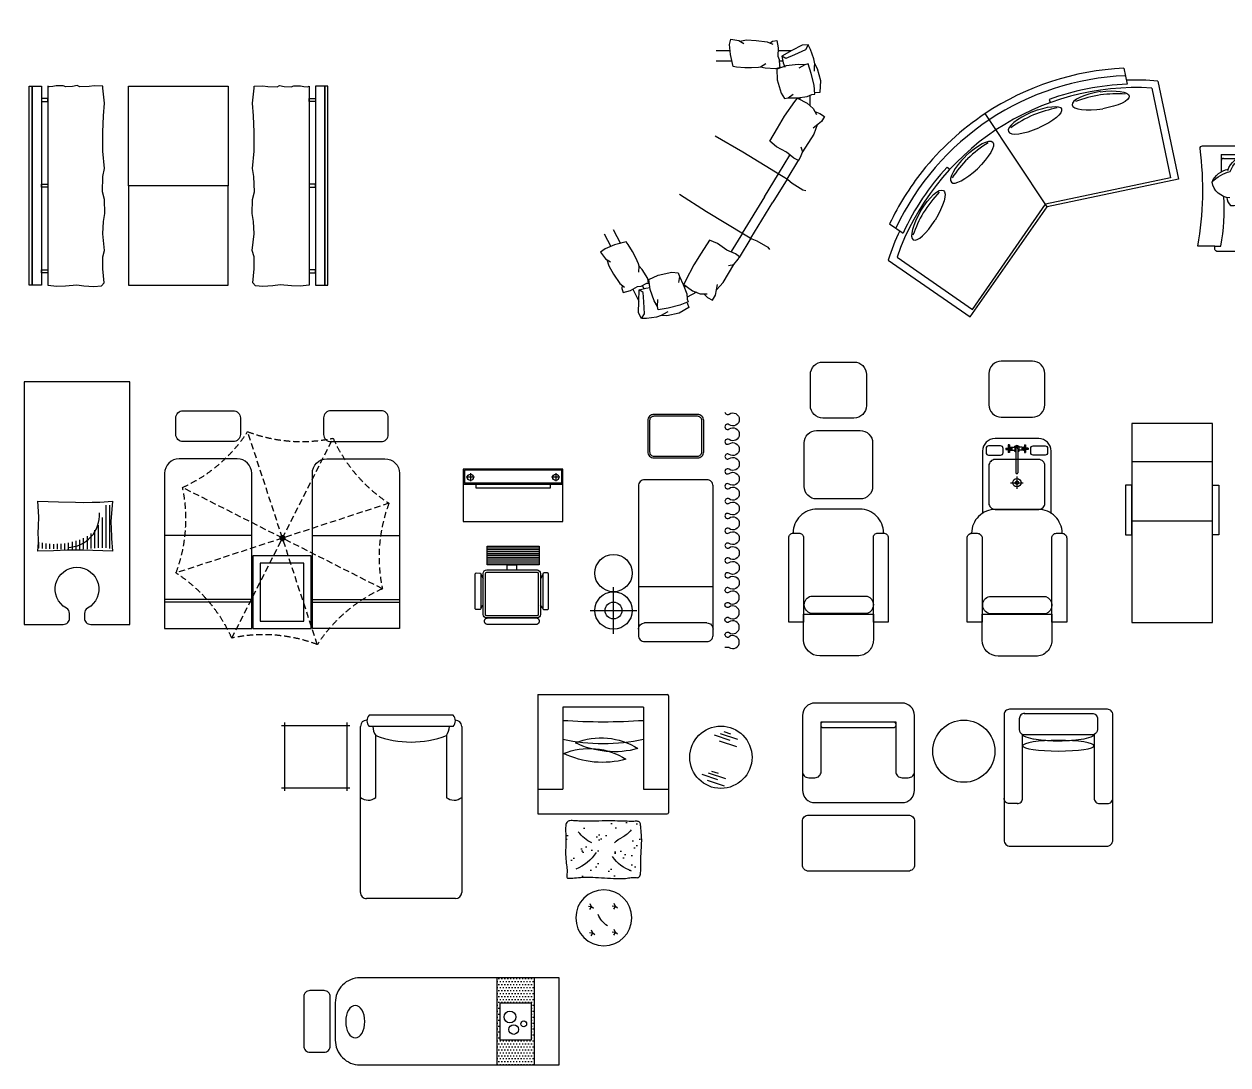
# Model space of a CAD drawing. Header units: millimetres. Extents: x 14385 to 129787, y 107826 to 186798.
# Drawn here: x 33501 to 43170, y 142823 to 151184 of the extents above; entities that cross this region are included whole.
import ezdxf

# ---------------------------------------------------------------- set-up
doc = ezdxf.new("R2010")
doc.units = ezdxf.units.MM
doc.header["$LTSCALE"] = 1000
doc.set_wipeout_variables(frame=1)
doc.linetypes.add('DASHED', pattern=[0.75, 0.5, -0.25])
doc.linetypes.add('PHANTOM', pattern=[2.5, 1.25, -0.25, 0.25, -0.25, 0.25, -0.25])
doc.layers.add('DS-HIGH-CABINET', color=40, linetype='Continuous')
doc.layers.add('FF-FURN', color=51, linetype='Continuous')

# ---------------------------------------------------------------- blocks, each defined once
blk = doc.blocks.new('45ui')
at = {"color": 50, "linetype": 'Continuous'}
blk.add_line((1890.9, 32.9), (1890.9, -2.3), dxfattribs=at)
for points in [[(0, 0, 0.608397), (17.1, 33, -0.608416), (59.6, 115.2, -0.608416), (102.2, 33, 1.932003), (136.3, 33, -0.608416), (178.9, 115.2, -0.608416), (221.4, 33, 1.932003), (255.6, 33, -0.608416), (298.1, 115.2, -0.608416), (340.7, 33, 0.608416), (357.7, 0, -0.608416)], [(357.7, 0, 0.608397), (374.8, 33, -0.608416), (417.4, 115.2, -0.608416), (459.9, 33, 1.932003), (494.1, 32.9, -0.608416), (536.6, 115.2, -0.608416), (579.2, 32.9, 1.932003), (613.3, 32.9, -0.608416), (655.9, 115.2, -0.608416), (698.4, 32.9, 0.608416), (715.5, 0, -0.608416)], [(715.5, 0, 0.608397), (732.6, 32.9, -0.608416), (775.1, 115.2, -0.608416), (817.7, 32.9, 1.932003), (851.8, 32.9, -0.608416), (894.4, 115.1, -0.608416), (936.9, 32.9, 1.932003), (971.1, 32.9, -0.608416), (1013.6, 115.1, -0.608416), (1056.2, 32.9, 0.608416), (1073.2, -0.1, -0.608416)], [(1073.2, -0.1, 0.608397), (1090.3, 32.9, -0.608416), (1132.9, 115.1, -0.608416), (1175.4, 32.9, 1.932003), (1209.6, 32.9, -0.608416), (1252.1, 115.1, -0.608416), (1294.7, 32.9, 1.932003), (1328.8, 32.9, -0.608416), (1371.4, 115.1, -0.608416), (1413.9, 32.9, 0.608416), (1431, -0.1, -0.608416)], [(1788.8, 0, -0.608397), (1771.7, 32.9, 0.608416), (1729.1, 115.2, 0.608416), (1686.6, 32.9, -1.932003), (1652.4, 32.9, 0.608416), (1609.9, 115.1, 0.608416), (1567.3, 32.9, -1.932003), (1533.2, 32.9, 0.608416), (1490.6, 115.1, 0.608416), (1448.1, 32.9, -0.608416), (1431, -0.1, 0.608416)]]:
    blk.add_lwpolyline(points, format="xyb", dxfattribs=at)
for centre, radius, start, end in [((1848.4, 63), 52.1, 90.00326, 215.27131), ((1848.4, 63), 52.1, 324.73521, 90.00326), ((1788.7, 20.9), 20.9, 270.00326, 35.27131)]:
    blk.add_arc(centre, radius, start, end, dxfattribs=at)
blk = doc.blocks.new('A$C6E6743C9')
at = {"color": 0, "linetype": 'Continuous'}
for p, q in [((-100.2, 524.8), (-524.8, 100.2)), ((-283, -70.9), (70.9, 283))]:
    blk.add_line(p, q, dxfattribs=at)
for points in [[(-919.2, 1237.4, -0.414214), (-919.2, 1166.7), (-1166.7, 919.2, -0.414214), (-1237.4, 919.2), (-1414.2, 1096, -0.414214), (-1414.2, 1166.7), (-1166.7, 1414.2, -0.414214), (-1096, 1414.2)], [(176.9, 176.9), (-176.9, -176.9, -0.414214), (-247.7, -176.9), (-524.8, 100.2), (-1096.1, 671.6, -0.414214), (-1096.1, 742.3), (-742.3, 1096.1, -0.414214), (-671.6, 1096.1), (-100.2, 524.8), (176.9, 247.7, -0.414214)]]:
    blk.add_lwpolyline(points, format="xyb", close=True, dxfattribs=at)
at = {"color": 8}
blk.add_lwpolyline([(-929.8, 1226.8, -0.414214), (-929.8, 1177.3), (-1177.3, 929.8, -0.414214), (-1226.8, 929.8), (-1403.6, 1106.6, -0.414214), (-1403.6, 1156.1), (-1156.1, 1403.6, -0.414214), (-1106.6, 1403.6)], format="xyb", close=True, dxfattribs=at)
at = {"color": 0, "linetype": 'Continuous'}
for centre, start, end in [((106.2, 247.7), 45, 135), ((-247.7, -106.2), 135, 225)]:
    blk.add_arc(centre, 50, start, end, dxfattribs=at)
blk = doc.blocks.new('TBL_LAMP@400')
at = {"color": 8, "linetype": 'PHANTOM', "ltscale": 0.5}
for p, q in [((0, -250), (0, 250)), ((-250, 0), (250, 0))]:
    blk.add_line(p, q, dxfattribs=at)
at = {"color": 50}
blk.add_circle((0, 0), 200, dxfattribs=at)
at = {"color": 8}
blk.add_circle((0, 0), 90, dxfattribs=at)
blk = doc.blocks.new('做成ACAD TuKuai0031')
at = {"color": 35, "linetype": 'DASHED', "ltscale": 0.1}
for p, q in [((0, -900), (0, 900)), ((636.4, -636.4), (-636.4, 636.4)), ((-636.4, -636.4), (636.4, 636.4)), ((-900, 0), (900, 0))]:
    blk.add_line(p, q, dxfattribs=at)
at = {"color": 30, "linetype": 'DASHED', "ltscale": 0.1}
blk.add_lwpolyline([(636.4, -636.4, 0.14438), (0, -900, 0.14438), (-636.4, -636.4, 0.14438), (-900, 0, 0.14438), (-636.4, 636.4, 0.14438), (0, 900, 0.14438), (636.4, 636.4, 0.14438), (900, 0, 0.14438)], format="xyb", close=True, dxfattribs=at)
at = {"layer": 'FF-FURN', "color": 35, "linetype": 'DASHED', "ltscale": 0.1, "const_width": 25}
blk.add_lwpolyline([(-12.5, 0, 1), (12.5, 0, 1)], format="xyb", close=True, dxfattribs=at)
blk = doc.blocks.new('做成ACAD TuKuai0635')
at = {"layer": 'FF-FURN', "color": 9, "linetype": 'Continuous'}
for p, q in [((350, 747.8), (-350, 747.8)), ((350, 234.5), (-350, 234.5)), ((350, 212.3), (-350, 212.3))]:
    blk.add_line(p, q, dxfattribs=at)
at = {"layer": 'FF-FURN', "color": 51, "linetype": 'Continuous'}
for points in [[(200.9, 1750, -0.414214), (259.2, 1691.7), (259.2, 1559.8, -0.414214), (200.9, 1501.5), (-201.6, 1501.5, -0.414214), (-260, 1559.8), (-260, 1691.7, -0.414214), (-201.6, 1750)], [(-350, 1247.2), (-350, 0), (350, 0), (350, 1247.2, 0.414214), (233.3, 1363.8), (-233.3, 1363.8, 0.414214)]]:
    blk.add_lwpolyline(points, format="xyb", close=True, dxfattribs=at)
blk = doc.blocks.new('做成ACAD TuKuai0367')
at = {"layer": 'FF-FURN', "color": 51, "linetype": 'Continuous'}
blk.add_lwpolyline([(-569.8, 422), (-222.6, 890.8), (-597.6, 1168.5), (-944.8, 699.8)], close=True, dxfattribs=at)
at = {"layer": 'FF-FURN', "color": 9, "linetype": 'Continuous'}
blk.add_lwpolyline([(-582, 503.6), (-304.2, 878.6), (-585.5, 1086.9), (-863.2, 711.9)], close=True, dxfattribs=at)
at = {"layer": 'FF-FURN', "color": 51, "linetype": 'Continuous', "rotation": 323.4749509600061}
blk.add_blockref('做成ACAD TuKuai0635', (-1234.1, 914), dxfattribs=at)
at = {"layer": 'FF-FURN', "color": 8, "linetype": 'Continuous', "rotation": 26.59018855843927}
blk.add_blockref('做成ACAD TuKuai0031', (-322.1, 1142.6), dxfattribs=at)
at = {"layer": 'FF-FURN', "color": 51, "linetype": 'Continuous', "xscale": -1, "rotation": 323.4749509600061}
blk.add_blockref('做成ACAD TuKuai0635', (-280.5, 207.7), dxfattribs=at)
blk = doc.blocks.new('做成ACAD TuKuai0361')
at = {"linetype": 'Continuous'}
for points in [[(537.9, 1525.1), (537.9, 725.1, -0.414214), (487.9, 675.1), (137.9, 675.1, -0.414214), (87.9, 725.1), (87.9, 1525.1, -0.414214), (137.9, 1575.1), (487.9, 1575.1, -0.414214)], [(1337.9, 675.1, 0.414214), (1437.9, 775.1), (1437.9, 1475.1, 0.414214), (1337.9, 1575.1), (737.9, 1575.1, 0.414214), (637.9, 1475.1), (637.9, 775.1, 0.414214), (737.9, 675.1)]]:
    blk.add_lwpolyline(points, format="xyb", close=True, dxfattribs=at)
blk.add_lwpolyline([(1287.9, 1425.1), (1287.9, 825.1), (887.9, 825.1, 0.414214), (837.9, 775.1), (837.9, 725.1, 0.414214), (887.9, 675.1), (1337.9, 675.1, 0.414214), (1437.9, 775.1), (1437.9, 1475.1, 0.414214), (1337.9, 1575.1), (887.9, 1575.1, 0.414214), (837.9, 1525.1), (837.9, 1475.1, 0.414214), (887.9, 1425.1), (965.4, 1425.1), (1287.9, 1425.1)], format="xyb", dxfattribs=at)
at = {"color": 57, "linetype": 'Continuous'}
for points in [[(1237.9, 1386.9), (1237.9, 1405.1, -0.414214), (1257.9, 1425.1), (1267.9, 1425.1, -0.414214), (1287.9, 1405.1)], [(1287.9, 1236.7), (1287.9, 845.1, -0.414214), (1267.9, 825.1), (1257.9, 825.1, -0.414214), (1237.9, 845.1), (1237.9, 1386.9, -0.414214)], [(1287.9, 1405.1), (1287.9, 1319.9, -0.414214)]]:
    blk.add_lwpolyline(points, format="xyb", dxfattribs=at)
at = {"linetype": 'Continuous'}
blk.add_circle((1051.4, 278.9), 250, dxfattribs=at)
blk = doc.blocks.new('做成ACAD TuKuai0610')
at = {"layer": 'FF-FURN', "color": 57, "linetype": 'Continuous'}
for points in [[(224.5, 198.4, 0.306663), (75.3, 317.6, 0.30633), (-22.1, 208.8, -0.872847)], [(232.3, -17.3, -0.165541), (201.4, -83.4, -0.425989), (-79.4, 203, -0.121523), (-12.7, 242.5, 7.115464)], [(207.1, -20.4, 0.356772), (350.4, 105.6, 0.249542), (220.6, 209.5, -9.61688)]]:
    blk.add_lwpolyline(points, format="xyb", dxfattribs=at)
at = {"layer": 'FF-FURN', "color": 58, "linetype": 'Continuous'}
blk.add_lwpolyline([(350.4, 105.6, 0.14773), (204.3, 191.6, 0.213343), (75.3, 317.6, 0.178662)], format="xyb", dxfattribs=at)
blk = doc.blocks.new('做成ACAD TuKuai0276')
at = {"linetype": 'Continuous'}
for p, q in [((-848.8, 696.8), (-848.9, 558.7)), ((-848.8, 696.8), (859.8, 695.5)), ((859.8, 695.5), (859.7, 551.8)), ((1046.7, -39.6, 0), (908.8, -39.5, 0))]:
    blk.add_line(p, q, dxfattribs=at)
at = {"color": 57, "linetype": 'Continuous'}
for p, q in [((-830.8, 665.5), (-719.1, 665.4)), ((-600.2, 665.3), (-288.3, 665.1)), ((-270.8, -28.3, 0), (-270.3, 647.1)), ((-252.3, 665), (251.7, 664.6)), ((269.4, -28.8, 0), (269.7, 646.6)), ((598.9, 664.4), (287.7, 664.6)), ((841.8, 664.2), (721, 664.3))]:
    blk.add_line(p, q, dxfattribs=at)
at = {"linetype": 'Continuous'}
blk.add_lwpolyline([(-898.8, -38.1), (-1036.7, -38, 0.075446), (-1017.4, 744.4, -0.456042), (-997.6, 767.2), (1008.9, 767.2, -0.456759), (1028.7, 744.4, 0.075633), (1046.7, -39.6), (908.8, -39.5), (908.8, -66.5, -0.289888), (898.4, -82.7), (313.4, -82.7, -0.317136), (269.4, -28.8, -0.305018), (226.8, -82.7), (-226.8, -82.7, -0.311638), (-270.8, -28.3, -0.311638), (-314.8, -82.7), (-877.3, -82.7, -0.350553), (-898.9, -65.1), (-898.8, -38.1)], format="xyb", dxfattribs=at)
at = {"linetype": 'Continuous', "elevation": 0}
for points in [[(-898.8, -38.1), (-850.6, -38.1)], [(908.8, -39.5), (860.5, -39.4)]]:
    blk.add_lwpolyline(points, dxfattribs=at)
at = {"color": 57, "linetype": 'Continuous'}
for centre, radius, start, end in [((-830.8, 647.5), 18, 89.95355, 179.95355), ((-288.3, 647.1), 18, 359.95355, 89.95355), ((-252.3, 647), 18, 89.95355, 179.95355), ((251.7, 646.6), 18, 359.95355, 89.95419), ((287.7, 646.6), 18, 89.95355, 179.95355), ((841.8, 646.2), 18, 359.95355, 89.95355), ((-560.9, -1056.2), 1588.5, 80.12404, 87.59943), ((-288.4, 526.8), 18, 269.95355, 359.95355), ((-252.4, 526.8), 18, 179.95355, 269.95355), ((2.3, -883), 1414.9, 79.66672, 100.37299), ((251.6, 526.4), 18, 284.64543, 359.95355), ((287.6, 526.4), 18, 179.95355, 269.95355), ((563.4, -1125), 1656.5, 92.38489, 99.58486)]:
    blk.add_arc(centre, radius, start, end, dxfattribs=at)
at = {"linetype": 'Continuous'}
for centre, radius, start, end in [((-2583.5, 266.5, 0), 1759.4, 350.03008, 3.02551), ((2580.7, 261.8, 0), 1746.3, 176.64514, 189.93159)]:
    blk.add_arc(centre, radius, start, end, dxfattribs=at)
at = {"linetype": 'Continuous', "xscale": -1}
blk.add_blockref('做成ACAD TuKuai0610', (-571.8, 370.2), dxfattribs=at)
at = {"linetype": 'Continuous'}
blk.add_blockref('做成ACAD TuKuai0610', (571.8, 370.2), dxfattribs=at)
blk = doc.blocks.new('FDSGFD')
at = {"layer": 'FF-FURN', "color": 51, "linetype": 'Continuous'}
for points in [[(-757.9, -330.7), (-757.9, -342.6), (-757.9, -393, 0.414214), (-714.3, -436.7), (-43.8, -436.9, 0.414214), (-0.1, -393.3), (0.1, 393.3, 0.414214), (-43.5, 437), (-714, 437.2), (-1049.9, 437.2, 0.414214), (-1099.9, 387.2), (-1099.9, -386.7, 0.414214), (-1049.9, -436.7), (-714.3, -436.7)], [(-757.6, 329.2), (-757.6, 393.6, -0.414214), (-714, 437.2)], [(-757.7, 331.3, 0.414214), (-714, 287.6), (-202.2, 287.4)], [(-33, 271.1, 0.414214), (-76.1, 314.2), (-162.2, 314.3, 0.311698), (-202.5, 286.5), (-202.3, -286.7, -0.293551), (-216.5, -277.5, -0.059506), (-239.7, -203.1, -0.026703), (-250.8, -118.9, -0.019184), (-255.3, -1, -0.019184), (-250.9, 117, -0.026703), (-239.9, 201.1, -0.00172), (-239.5, 203.3, -0.062886), (-216.5, 277.8, -0.293551), (-202.3, 287)], [(-33, 275.1), (-33, -270.8, -0.414214), (-76.1, -313.9), (-162.2, -313.9, -0.307682), (-202.3, -286.7)], [(-202.1, -287.2), (-714.2, -287, 0.414214), (-757.9, -330.7)]]:
    blk.add_lwpolyline(points, format="xyb", dxfattribs=at)
at = {"layer": 'FF-FURN', "color": 8, "linetype": 'Continuous', "extrusion": (0, 0, -1)}
blk.add_ellipse((-292.8, 0.1), major_axis=(0, 287.3), ratio=0.149001, dxfattribs=at)
blk = doc.blocks.new('A$C795E7F85')
at = {"layer": 'FF-FURN', "color": 51, "linetype": 'Continuous'}
for points in [[(9.3, 2400), (1609.3, 2400), (1609.3, 2375), (9.3, 2375)], [(9.3, 2375), (1609.3, 2375), (1609.3, 2300), (9.3, 2300)], [(1609.3, 2250), (9.3, 2250), (1.2, 2177.9), (4.5, 2107.7), (13.6, 2017), (5.7, 1959.3), (0, 1878.9), (5.7, 1817.7), (29.4, 1796.2), (140.4, 1808.6), (239.1, 1807.5), (290, 1792.8), (421.4, 1807.5), (521.1, 1802.9), (586.8, 1791.6), (699, 1793.9), (760.2, 1810.8), (883.7, 1806.3), (947.2, 1793.9), (1087.8, 1807.4), (1239.7, 1808.5), (1371.4, 1802.9), (1471, 1795), (1592.2, 1808.6), (1609.3, 1807.5), (1611.1, 1877.6), (1605.8, 1918.3), (1603.6, 1992), (1613.8, 2012.4), (1607, 2049.8), (1604.7, 2105.3), (1612.6, 2126.8), (1612.6, 2181.1), (1607, 2208.3), (1603.6, 2237.7)], [(109.3, 2300), (134.3, 2300), (134.3, 2250), (109.3, 2250)], [(796.8, 2300), (821.8, 2300), (821.8, 2250), (796.8, 2250)], [(1509.3, 2300), (1484.3, 2300), (1484.3, 2250), (1509.3, 2250)], [(9.3, 1600), (809.3, 1600), (809.3, 800), (9.3, 800)], [(1609.3, 1600), (809.3, 1600), (809.3, 800), (1609.3, 800)], [(1609.3, 150), (9.3, 150), (1.2, 222.1), (4.5, 292.3), (13.6, 383), (5.7, 440.7), (0, 521.1), (5.7, 582.3), (29.4, 603.8), (140.4, 591.4), (239.1, 592.5), (290, 607.2), (421.4, 592.5), (521.1, 597.1), (586.8, 608.4), (699, 606.1), (760.2, 589.2), (883.7, 593.7), (947.2, 606.1), (1087.8, 592.6), (1239.7, 591.5), (1371.4, 597.1), (1471, 605), (1592.2, 591.4), (1609.3, 592.5), (1611.1, 522.4), (1605.8, 481.7), (1603.6, 408), (1613.8, 387.6), (1607, 350.2), (1604.7, 294.7), (1612.6, 273.2), (1612.6, 218.9), (1607, 191.7), (1603.6, 162.3)], [(9.3, 25), (1609.3, 25), (1609.3, 100), (9.3, 100)], [(109.3, 100), (134.3, 100), (134.3, 150), (109.3, 150)], [(796.8, 100), (821.8, 100), (821.8, 150), (796.8, 150)], [(1509.3, 100), (1484.3, 100), (1484.3, 150), (1509.3, 150)], [(9.3, 0), (1609.3, 0), (1609.3, 25), (9.3, 25)]]:
    blk.add_lwpolyline(points, close=True, dxfattribs=at)
blk = doc.blocks.new('OTTO-600x450')
h = blk.add_hatch()
h.set_pattern_fill('AR-SAND', color=8, scale=100, style=0)
h.set_pattern_definition([(37.5, (-30578.07, 10380.24), (-6.2993, 192.6824), [0, -152, 0, -170, 0, -162.5]), (7.5, (-30578.07, 10380.24), (176.9777, 282.2146), [0, -82, 0, -137, 0, -52.5]), (327.5, (-30701.07, 10380.24), (311.4142, 0.5659), [0, -50, 0, -180, 0, -235]), (317.5, (-30701.07, 10380.24), (300.6127, 87.7676), [0, -25, 0, -118, 0, -135])])
h.paths.add_polyline_path([(-506.7, 0.7), (-492.5, 0.8), (-476.9, 1.2), (-459.9, 1.8), (-441.5, 2.5), (-421.7, 3.1), (-400.5, 3.8), (-378.1, 4.3), (-354.2, 4.5), (-329.2, 4.5), (-303.2, 4.3), (-276.9, 3.9), (-250.6, 3.4), (-224.8, 2.9), (-200, 2.5), (-176.6, 2.2), (-155.1, 2.1), (-135.8, 2.2), (-118.6, 2.5), (-103.2, 3), (-89.5, 3.6), (-77, 4.3), (-65.7, 5), (-55.1, 5.7), (-45.2, 6.3), (-35.6, 6.7), (-26.5, 6.7), (-18, 6.1), (-10.1, 4.6), (-3.1, 2), (3.1, -2), (8.2, -7.7), (12.1, -15.2), (14.8, -24.8), (16.4, -36.4), (17.1, -49.6), (17.2, -64.4), (16.9, -80.4), (16.4, -97.4), (15.8, -115.3), (15.4, -133.7), (15.4, -152.5), (15.6, -171.6), (16, -190.8), (16.5, -210), (16.8, -229.1), (17, -247.9), (16.8, -266.3), (16.2, -284.1), (15.1, -301.4), (13.5, -317.9), (11.7, -333.7), (9.9, -348.8), (8.2, -363), (6.7, -376.3), (5.7, -388.7), (5.4, -400.2), (5.7, -410.7), (6.5, -420.2), (7.4, -428.7), (8.1, -436), (8.2, -442.3), (7.5, -447.5), (5.5, -451.5), (1.9, -454.3), (-3.5, -456), (-10.7, -456.6), (-19.6, -456.4), (-30.1, -455.6), (-42, -454.4), (-55.3, -452.9), (-69.8, -451.4), (-85.5, -450), (-102.1, -448.8), (-119.8, -448), (-138.5, -447.6), (-158.1, -447.4), (-178.7, -447.6), (-200.1, -448), (-222.5, -448.8), (-245.8, -450), (-269.8, -451.4), (-294.4, -453), (-319, -454.7), (-343.4, -456.3), (-367.1, -457.6), (-389.7, -458.7), (-410.9, -459.2), (-430.2, -459.2), (-447.5, -458.5), (-462.8, -457.2), (-476.3, -455.6), (-488.4, -453.8), (-499.2, -452.1), (-509, -450.6), (-518.1, -449.6), (-526.6, -449.2), (-534.8, -449.5), (-542.7, -450.3), (-550.1, -451.1), (-557, -451.4), (-563.3, -450.9), (-568.9, -449.2), (-573.8, -445.8), (-577.8, -440.3), (-580.9, -432.4), (-583.2, -422.4), (-584.8, -410.8), (-585.8, -398), (-586.4, -384.4), (-586.7, -370.4), (-586.8, -356.5), (-586.8, -343.2), (-586.8, -330.6), (-586.9, -318.8), (-587, -307.6), (-587.2, -296.6), (-587.6, -285.8), (-588, -274.9), (-588.5, -263.6), (-589.1, -251.9), (-589.9, -239.5), (-590.7, -226.5), (-591.6, -213.1), (-592.3, -199.4), (-593, -185.4), (-593.5, -171.4), (-593.8, -157.4), (-593.7, -143.7), (-593.3, -130.2), (-592.7, -117.1), (-591.8, -104.5), (-590.7, -92.3), (-589.6, -80.7), (-588.5, -69.7), (-587.4, -59.4), (-586.5, -49.7), (-585.7, -40.9), (-585, -32.8), (-584.2, -25.6), (-583.2, -19.2), (-581.8, -13.6), (-579.9, -8.9), (-577.3, -5.1), (-573.9, -2.3), (-569.5, -0.3), (-564, 0.9), (-557.5, 1.5), (-549.9, 1.6), (-541, 1.4), (-530.9, 1.1), (-519.5, 0.8)])
blk.add_lwpolyline([(-506.7, 0.7), (-492.5, 0.8), (-476.9, 1.2), (-459.9, 1.8), (-441.5, 2.5), (-421.7, 3.1), (-400.5, 3.8), (-378.1, 4.3), (-354.2, 4.5), (-329.2, 4.5), (-303.2, 4.3), (-276.9, 3.9), (-250.6, 3.4), (-224.8, 2.9), (-200, 2.5), (-176.6, 2.2), (-155.1, 2.1), (-135.8, 2.2), (-118.6, 2.5), (-103.2, 3), (-89.5, 3.6), (-77, 4.3), (-65.7, 5), (-55.1, 5.7), (-45.2, 6.3), (-35.6, 6.7), (-26.5, 6.7), (-18, 6.1), (-10.1, 4.6), (-3.1, 2), (3.1, -2), (8.2, -7.7), (12.1, -15.2), (14.8, -24.8), (16.4, -36.4), (17.1, -49.6), (17.2, -64.4), (16.9, -80.4), (16.4, -97.4), (15.8, -115.3), (15.4, -133.7), (15.4, -152.5), (15.6, -171.6), (16, -190.8), (16.5, -210), (16.8, -229.1), (17, -247.9), (16.8, -266.3), (16.2, -284.1), (15.1, -301.4), (13.5, -317.9), (11.7, -333.7), (9.9, -348.8), (8.2, -363), (6.7, -376.3), (5.7, -388.7), (5.4, -400.2), (5.7, -410.7), (6.5, -420.2), (7.4, -428.7), (8.1, -436), (8.2, -442.3), (7.5, -447.5), (5.5, -451.5), (1.9, -454.3), (-3.5, -456), (-10.7, -456.6), (-19.6, -456.4), (-30.1, -455.6), (-42, -454.4), (-55.3, -452.9), (-69.8, -451.4), (-85.5, -450), (-102.1, -448.8), (-119.8, -448), (-138.5, -447.6), (-158.1, -447.4), (-178.7, -447.6), (-200.1, -448), (-222.5, -448.8), (-245.8, -450), (-269.8, -451.4), (-294.4, -453), (-319, -454.7), (-343.4, -456.3), (-367.1, -457.6), (-389.7, -458.7), (-410.9, -459.2), (-430.2, -459.2), (-447.5, -458.5), (-462.8, -457.2), (-476.3, -455.6), (-488.4, -453.8), (-499.2, -452.1), (-509, -450.6), (-518.1, -449.6), (-526.6, -449.2), (-534.8, -449.5), (-542.7, -450.3), (-550.1, -451.1), (-557, -451.4), (-563.3, -450.9), (-568.9, -449.2), (-573.8, -445.8), (-577.8, -440.3), (-580.9, -432.4), (-583.2, -422.4), (-584.8, -410.8), (-585.8, -398), (-586.4, -384.4), (-586.7, -370.4), (-586.8, -356.5), (-586.8, -343.2), (-586.8, -330.6), (-586.9, -318.8), (-587, -307.6), (-587.2, -296.6), (-587.6, -285.8), (-588, -274.9), (-588.5, -263.6), (-589.1, -251.9), (-589.9, -239.5), (-590.7, -226.5), (-591.6, -213.1), (-592.3, -199.4), (-593, -185.4), (-593.5, -171.4), (-593.8, -157.4), (-593.7, -143.7), (-593.3, -130.2), (-592.7, -117.1), (-591.8, -104.5), (-590.7, -92.3), (-589.6, -80.7), (-588.5, -69.7), (-587.4, -59.4), (-586.5, -49.7), (-585.7, -40.9), (-585, -32.8), (-584.2, -25.6), (-583.2, -19.2), (-581.8, -13.6), (-579.9, -8.9), (-577.3, -5.1), (-573.9, -2.3), (-569.5, -0.3), (-564, 0.9), (-557.5, 1.5), (-549.9, 1.6), (-541, 1.4), (-530.9, 1.1), (-519.5, 0.8)], close=True)
at = {"color": 8}
for centre, radius, start, end in [((-346.4, 60.1), 207.8, 218.19393, 243.56649), ((-304, 78.6), 272.5, 293.92178, 323.56101), ((-560.3, -370.1), 272.5, 47.08935, 63.56649), ((-610, -111.1), 303.3, 288.72964, 325.59222), ((69.5, -53.1), 356.2, 213.28139, 248.06355)]:
    blk.add_arc(centre, radius, start, end, dxfattribs=at)
blk = doc.blocks.new('Stool-r-450')
at = {"color": 8, "linetype": 'Continuous'}
for points in [[(-80.9, 70.9), (-94.2, 91.9), (-82.3, 116.3)], [(111.1, 67.3), (97.8, 88.3), (109.8, 112.6)], [(-110.4, 77.5), (-94.2, 91.9), (-68.1, 93.8), (-68.1, 93.8)], [(81.7, 73.9), (97.8, 88.3), (124, 90.1), (124, 90.1)], [(-80.9, -139.1), (-94.2, -118.1), (-82.3, -93.8)], [(-110.4, -132.5), (-94.2, -118.1), (-68.1, -116.3), (-68.1, -116.3)], [(71.5, -136.8), (87.6, -122.4), (113.8, -120.6), (113.8, -120.6)], [(100.9, -143.4), (87.6, -122.4), (99.5, -98.1)]]:
    blk.add_lwpolyline(points, dxfattribs=at)
blk.add_circle((0, 0), 225)
blk.add_arc((-121.2, 85.7), 176.1, 301.6872, 340.53745, dxfattribs=at)
blk = doc.blocks.new('A$C40BC5119')
for p, q in [((0, 960), (0, 0)), ((0, 960), (1040, 960)), ((1050, 950), (1050, 10)), ((200, 858.2), (200, 200)), ((200, 858.2), (200, 200)), ((850, 858.2), (200, 858.2)), ((850, 858.2), (850, 200)), ((0, 200), (200, 200)), ((850, 200), (1050, 200)), ((0, 0), (1040, 0))]:
    blk.add_line(p, q)
at = {"color": 8}
for points in [[(302.5, 571.4, -0.242232), (804.2, 525, -0.181755)], [(206.3, 485.9, -0.242232), (708, 439.5, -0.181755)]]:
    blk.add_lwpolyline(points, format="xyb", close=True, dxfattribs=at)
for centre, radius, start, end in [((1040, 950), 10, 0, 90), ((525, 2148.8), 1582.6, 258.1492, 281.8508), ((1040, 10), 10, 270, 0)]:
    blk.add_arc(centre, radius, start, end)
blk.add_arc((525, 5548.4), 4807.4, 266.12365, 273.87635, dxfattribs=at)
blk = doc.blocks.new('PILLOW-2')
blk.add_lwpolyline([(-600, 0), (-586, 162.8), (-591.9, 281.3), (-590.4, 297.6), (-600, 400), (-364.1, 393.8), (-235.3, 393.8), (-124.4, 396.8), (0, 400), (-6, 331.6), (-4.5, 303.5), (-3, 256.1), (-4.5, 199.8), (-7.5, 124.3), (0, 0), (-164.3, 4.4), (-301.9, 5.8), (-368.5, 10.3), (-435.1, 5.8), (-445.4, 7.3), (-497.2, 5.8), (-600, 0)])
at = {"color": 250}
for points in [[(-277.2, 386.9), (-277.2, 326.8)], [(-578.3, 378.1), (-578.3, 30.4)], [(-548.2, 374.7), (-548.2, 30.4)], [(-518.1, 373.3), (-518.1, 130.9)], [(-488, 373.7), (-488, 192.3)], [(-457.9, 376), (-457.9, 231)], [(-427.8, 380.3), (-427.8, 259.1)], [(-397.7, 383.8), (-397.7, 280.4)], [(-367.6, 385.1), (-367.6, 296.5)], [(-337.4, 386), (-337.4, 308.6)], [(-307.3, 386.6), (-307.3, 318.6)], [(-247.1, 386.7), (-247.1, 333.2)], [(-217, 386.3), (-217, 338.1)], [(-186.9, 385.3), (-186.9, 341.3)], [(-156.8, 383.4), (-156.8, 343)], [(-126.7, 382.6), (-126.7, 343.1)], [(-96.6, 383), (-96.6, 341.7)], [(-66.5, 381.6), (-66.5, 338.6)], [(-36.4, 379.7), (-36.4, 334)], [(-6.3, 377.4), (-6.3, 327.7)]]:
    blk.add_lwpolyline(points, dxfattribs=at)
blk.add_arc((-232.8, 108.1), 262.5, 91.3936, 183.37067, dxfattribs=at)
blk = doc.blocks.new('A$C7E8219C9')
at = {"color": 8, "linetype": 'Continuous'}
for p, q in [((-53.5, 197.3), (-147.1, 103.8)), ((-114.3, 182.6), (-217.4, 79.7)), ((-65.2, 147.6), (-168.9, 44)), ((-65.3, 116.5), (-104.6, 77.1)), ((124.3, -47.5), (21.2, -150.4)), ((173.4, -82.5), (69.7, -186.1)), ((185.1, -32.8), (91.6, -126.3)), ((173.4, -113.6), (134, -153))]:
    blk.add_line(p, q, dxfattribs=at)
blk.add_circle((0, 0), 250)
blk = doc.blocks.new('PLANTER_01')
at = {"color": 0, "linetype": 'ByBlock'}
for p, q in [((-275, 250), (275, 250)), ((-250, 275), (-250, -275)), ((250, 275), (250, -275)), ((-275, -250), (275, -250))]:
    blk.add_line(p, q, dxfattribs=at)
blk = doc.blocks.new('LNG32B')
for p, q in [((-354.7, -66.1), (-357.1, -66.1)), ((338.3, -25), (-338.3, -25)), ((357.1, -66.1), (354.7, -66.1)), ((-406.4, -1449), (-406.4, -115.3)), ((338.3, -115.3), (-338.3, -115.3)), ((-283.2, -686.5), (-283.2, -189.8)), ((283.2, -189.6), (283.2, -685.7)), ((406.4, -115.3), (406.4, -1449)), ((357.1, -1498.3), (-357.1, -1498.3))]:
    blk.add_line(p, q)
for centre, radius, start, end in [((-357.1, -115.3), 49.3, 90, 180), ((-286.9, -70.2), 68.4, 138.69272, 221.30728), ((286.9, -70.2), 68.4, 318.69272, 41.30728), ((357.1, -115.3), 49.3, 0, 90), ((-169.3, -110.5), 138.9, 182.00062, 214.85746), ((-0.3, 563.9), 805.1, 249.39917, 290.62577), ((169.3, -110.5), 138.9, 325.14254, 357.99938), ((-344.7, -611.3), 97.1, 230.09271, 309.2576), ((345.1, -611.3), 97.1, 230.09271, 309.17328), ((-357.1, -1449), 49.3, 179.99973, 270), ((357.1, -1449), 49.3, 270, 0)]:
    blk.add_arc(centre, radius, start, end)
blk = doc.blocks.new('IF-Arne_A320C-1_Plan')
at = {"linetype": 'Continuous'}
for p, q in [((0, -409.9), (0, 488.6)), ((-491.3, 299.5), (-484.3, 272.9)), ((491.3, 299.5), (484.3, 272.9)), ((-1128.2, 176.2), (-1079.6, 54)), ((1128.2, 176.2), (1079.6, 54)), ((-1300, -60.5), (-1003.8, -805.6)), ((-1227.5, -80.4), (-955.2, -765.5)), ((1227.6, -80.4), (955.3, -765.2)), ((1300, -60.5), (1002.8, -808.2)), ((-955.2, -765.5), (0.5, -385.6)), ((955.3, -765.2), (0.5, -385.6)), ((1002.8, -808.2), (0, -409.9))]:
    blk.add_line(p, q, dxfattribs=at)
blk.add_line((-1003.8, -805.6), (0, -409.9))
for centre, radius, start, end in [((0, -1704.5), 2193.1, 90.00123, 107.9907), ((0, -1704.5), 2193.1, 59.04042, 89.99877), ((0, -1704.5), 2133.1, 90.00123, 121.22279), ((0, -1704.5), 2133.1, 58.77696, 89.99877), ((0, -1704.5), 2035.9, 90.00123, 127.08294), ((0, -1704.5), 2193.1, 107.9907, 120.95931), ((-1.5, -1702), 2060.6, 103.75199, 121.54819), ((0, -1704.5), 2035.9, 52.91681, 89.99877), ((1.5, -1702), 2060.6, 58.45158, 76.24779), ((0, -1704.5), 2095.9, 121.39397, 128.33624), ((0, -1704.5), 2095.9, 51.66353, 58.60578)]:
    blk.add_arc(centre, radius, start, end, dxfattribs=at)
at = {"color": 8}
for centre, start, end in [((-96, -782.7), 101.9353, 112.53762), ((-134.3, -789.8), 88.6057, 99.84854), ((135.8, -789.7), 80.22806, 91.47089), ((97.5, -782.6), 67.53898, 78.1413), ((-379.6, -859.4), 116.37032, 126.97264), ((-415, -875.8), 103.04072, 114.28355), ((416.6, -875.3), 65.79304, 77.03588), ((381.2, -858.9), 53.10396, 63.70628)]:
    blk.add_arc(centre, 1070.3, start, end, dxfattribs=at)
at = {"linetype": 'Continuous'}
for centre, major_axis, start_param, end_param in [((-296.6, 224.9), (-234.7, -45.5), 4.765065, 7.797228), ((310.7, 222.7), (-235.4, 41.9), 4.714995, 7.847298), ((838.4, 61.5), (-217.5, 99.2), 4.714995, 7.847298), ((-825.2, 66.4), (-215.9, -102.6), 4.765065, 7.797228)]:
    blk.add_ellipse(centre, major_axis=major_axis, ratio=0.289653, start_param=start_param, end_param=end_param, dxfattribs=at)
at = {"linetype": 'Continuous', "extrusion": (0, 0, -1)}
for centre, major_axis, start_param, end_param in [((-310.6, 222.3), (235.3, 42.2), 4.714995, 7.847298), ((296.8, 225.3), (234.7, -45.2), 4.765065, 7.797228), ((-838, 60.4), (217.4, 99.5), 4.714995, 7.847298), ((825.5, 67.5), (216.1, -102.3), 4.765065, 7.797228)]:
    blk.add_ellipse(centre, major_axis=major_axis, ratio=0.289653, start_param=start_param, end_param=end_param, dxfattribs=at)
blk = doc.blocks.new('A$C7B9368C4')
blk.add_wipeout([(-88.5, -517), (-498.9, 280.6), (-476.2, 298.2), (-442, 316.7), (-415, 331.2), (-385.5, 343.8), (-348.5, 358), (-336.5, 365.6), (-324.2, 373.5), (-304.4, 383.1), (-286.9, 390.7), (-276.8, 394.9), (-251, 409.3), (-219.8, 426.8), (-178.2, 450.1), (-144.7, 468), (-80.5, 501.9), (-39.8, 521.3), (-5.4, 537.7), (25.7, 552.6), (82.1, 583.9), (121.1, 606.7), (156.5, 626.5), (182.1, 639.6), (214.1, 656), (239.5, 669), (255.4, 677.4), (542.1, 1154), (541.9, 1213.2), (542.9, 1292.9), (546.1, 1353.2), (548.2, 1391.9), (545.5, 1480.3), (544.4, 1547.8), (545.3, 1629.9), (548.1, 1710.7), (549.5, 1749.5), (547.5, 1771.3), (546.9, 1795.6), (548.1, 1815.9), (549.4, 1830.6), (545.2, 1869.5), (542.7, 1899), (543.5, 1937.2), (544.1, 1963.8), (544.2, 1971), (549.4, 1999.2), (1446.4, 1999.4), (1446.6, 998), (801.9, -58.9)])
at = {"linetype": 'ByBlock', "ltscale": 20}
for p, q in [((549.5, 1830.5), (662.2, 1830.5)), ((549.5, 1749.5), (676.1, 1749.5)), ((1047.9, 1830.6), (1155.5, 1830.6)), ((1057, 1749.6), (1084.2, 1749.6)), ((1223.8, 1436.7), (1223.8, 1455)), ((1304.8, 1387.3), (1304.7, 1471.6)), ((1050.2, 840.9), (1141.1, 990)), ((1119.3, 798.7), (1214, 954.1)), ((936.7, 654.9), (1050.2, 840.9)), ((1119.3, 798.7), (1005.8, 612.7)), ((936.7, 654.9), (759.6, 364.6)), ((829.3, 323.3), (1005.8, 612.7)), ((-276.8, 394.9), (-218.9, 282.3)), ((-348.8, 357.8), (-297.3, 257.6)), ((760.2, 365.5), (669.2, 216.4)), ((829.3, 323.3), (734.6, 168)), ((-120.8, -85.4), (-71.6, -181.1)), ((-44.6, -56.5), (-32.2, -80.6)), ((309.9, -61.5), (293.6, -69.9)), ((390.9, -110.9), (315.9, -149.5))]:
    blk.add_line(p, q, dxfattribs=at)
at = {"color": 55, "linetype": 'ByBlock', "ltscale": 20}
for points in [[(948.6, 1723.5), (906.7, 1698.9), (888.5, 1695.2), (834.5, 1692.8), (779.7, 1693.1), (713.2, 1698.3), (686, 1703.8), (665.4, 1798.4), (657.2, 1879.2), (666.2, 1923.9), (730.4, 1912.9), (770.8, 1887)], [(740.9, 1906.1), (793.9, 1916.9), (870.3, 1911.9), (958.5, 1902.1), (1004.6, 1881.4)], [(1036.7, 1912), (1048.9, 1851.9), (1045.7, 1786.5), (1057, 1758.9), (1057.3, 1707.3), (1063.3, 1695.1), (1027.2, 1684.1), (942.1, 1690.8), (906.7, 1698.9)], [(981.5, 1891.7), (1003, 1906.8), (1036.7, 1912)], [(1339.6, 1664.5), (1339.9, 1703.5), (1341.6, 1723.4), (1335, 1764), (1306.9, 1840), (1288.4, 1876.1), (1239.8, 1875.7), (1156.4, 1831.1), (1076.5, 1785.7), (1087.6, 1733.2), (1100, 1698.7)], [(1288.4, 1876.1), (1266.1, 1837.4), (1178.6, 1796.7), (1109.1, 1768.5), (1076.5, 1785.7)], [(1261.9, 1716.2), (1209.3, 1719.5), (1113.1, 1707.8), (1037.5, 1680.5), (1040.9, 1596.5), (1071.4, 1488.7), (1097.6, 1446.9), (1128.8, 1450.8), (1168.2, 1480)], [(1128.8, 1450.8), (1201.6, 1452.4), (1280.6, 1461.8), (1318.8, 1477.3), (1342.8, 1481.3), (1335.6, 1551.9), (1313.8, 1645.7), (1289.5, 1723.8), (1261.9, 1716.2), (1214.6, 1690.4)], [(1341.6, 1493.7), (1346.1, 1493.2), (1385, 1496.9), (1389.1, 1587.2), (1363.9, 1685), (1341.6, 1723.4)], [(1230.5, 1058.6), (1242.7, 1016.5), (1221.5, 966.3), (1210.3, 947.9), (1174.4, 966.6), (1115.7, 1015.1), (1034, 1057), (979.9, 1102.2), (1041.4, 1208.7), (1098.9, 1303), (1181.6, 1423), (1203, 1447.8)], [(1203, 1447.8), (1280.8, 1409.8), (1328.9, 1364.7), (1356.2, 1316.4)], [(1342.6, 1340.6), (1381.3, 1326.4), (1420.3, 1302.6), (1395.1, 1261.2), (1327.7, 1207.6)], [(1361.4, 1234.4), (1333.4, 1160), (1242.7, 1016.5)], [(541.8, 1147), (764.4, 1018.1)], [(764.4, 1018.1), (1074.4, 827.3), (1100.4, 811.4), (1125.2, 795.2), (1159.3, 765.3), (1245.2, 712.3), (1269.2, 707.3)], [(255.4, 677.4), (471.9, 538.4)], [(471.9, 538.4), (783.4, 350.2), (809.4, 334.4), (835.2, 319.7), (877.3, 303.1), (963.8, 250.9), (979.2, 231.9)], [(-71, 51.9), (-68.3, 100.4), (-73.3, 118.2), (-95.9, 167.4), (-121.4, 215.9), (-156.4, 272.7), (-173.7, 294.4), (-267.2, 269.4), (-342.8, 239.7), (-378.5, 211.3), (-339.3, 159.3), (-297.8, 135.1)], [(649.1, 105.5), (692.1, 114), (727.1, 155.8), (738.3, 174.2), (705.2, 197.5), (635.3, 227.5), (560.6, 280.9), (495.6, 308.4), (429.1, 205), (371.6, 110.7), (302.8, -17.7), (290.5, -48.1)], [(-328.5, 153), (-313.8, 100.9), (-274.3, 35.2), (-225.3, -38.7), (-185.8, -70.1)], [(-198.3, -112.7), (-139.3, -96.1), (-82.6, -63.3), (-52.9, -60.7), (-6.9, -37.4), (6.7, -37.1), (0, 0), (-44.9, 72.7), (-68.3, 100.4)], [(552.7, -91.3), (606.1, -32.3), (692.1, 114)], [(78.9, -223.4), (51.8, -178.1), (18.2, -87.2), (7.9, -7.5), (84.1, 27.9), (193.9, 50.1), (243.1, 46), (253.9, 16.4), (245.9, -31.9)], [(253.9, 16.4), (285.8, -49.1), (313.6, -123.6), (317.3, -164.6), (324.7, -187.8), (258.6, -213.7), (165.2, -237.2), (84.7, -251.4), (78.9, -223.4), (80.1, -169.5)], [(-205.6, -54.4), (-209.2, -80.4), (-198.3, -112.7)], [(160.4, -268.8), (125.8, -286.9), (108.9, -297.5), (69.8, -310.2), (-10.7, -320), (-51.2, -320.1), (-73.1, -276.7), (-71.6, -182.2), (-67.8, -90.4), (-16.1, -76.2), (20.3, -71.4)], [(-51.2, -320.1), (-27, -282.6), (-30.9, -186.1), (-37.6, -111.4), (-67.8, -90.4)], [(290.5, -48.1), (359.9, -99.9), (422, -122), (477.4, -124.3)], [(449.7, -123.2), (480, -151.1), (519.1, -174.9), (544.3, -133.5), (561.1, -49.1)], [(313.1, -192.4), (315.7, -196.2), (330.1, -232.5), (251.7, -277.5), (153.2, -299.7), (108.9, -297.5)]]:
    blk.add_lwpolyline(points, dxfattribs=at)
blk = doc.blocks.new('A$C49DF24BA')
at = {"ltscale": 0.01}
for points in [[(272.6, 280.9), (272.6, 400.9), (949.2, 400.9, -0.414214), (987.7, 362.4), (987.7, 319.4, -0.414214), (949.2, 280.9)], [(128.2, -279.1, -0.414214), (0, -150.9), (0, 150.9, -0.411324), (128.2, 280.9), (336.7, 280.9), (336.7, -279.1)], [(1361.2, 276.5), (1711.2, 276.5, -0.414214), (1811.2, 176.5), (1811.2, -173.5, -0.414214), (1711.2, -273.5), (1361.2, -273.5, -0.414214), (1261.2, -173.5), (1261.2, 176.5, -0.414214)], [(2011.2, 226.5), (2261.2, 226.5, -0.414214), (2361.2, 126.5), (2361.2, -123.5, -0.414214), (2261.2, -223.5), (2011.2, -223.5, -0.414214), (1911.2, -123.5), (1911.2, 126.5, -0.414214)], [(987.7, -360.6, -0.414214), (949.2, -399.1), (272.6, -399.1), (272.6, -279.1), (949.2, -279.1, -0.423988), (987.7, -315.8)]]:
    blk.add_lwpolyline(points, format="xyb", close=True, dxfattribs=at)
blk.add_lwpolyline([(987.7, -361.9), (987.7, -361.9, 0.414214), (1180, -169.6), (1180, 172.7, 0.414214), (987.7, 365), (992.8, 365)], format="xyb", dxfattribs=at)
at = {"color": 55, "ltscale": 0.01}
blk.add_lwpolyline([(480.3, -230.4, -0.706292), (341.8, -230.4), (341.8, 221.9, -0.777778), (480.3, 221.9)], format="xyb", close=True, dxfattribs=at)
blk = doc.blocks.new('A$C2E544095')
at = {"ltscale": 0.01}
for p, q in [((175, 404.2), (-175, 404.2)), ((-275, 304.2), (-275, -196.6)), ((275, -195.7), (275, 304.2))]:
    blk.add_line(p, q, dxfattribs=at)
at = {"color": 55, "linetype": 'Continuous'}
for p, q in [((-90, 328.3), (-90, 318.3)), ((-90, 328.3), (-70.3, 328.3)), ((-90, 318.3), (-70.3, 318.3)), ((-60.3, 353.3), (-70.3, 353.3)), ((-70.3, 353.3), (-70.3, 328.3)), ((-60.3, 318.3), (-70.3, 328.3)), ((-70.3, 318.3), (-60.3, 328.3)), ((-70.3, 318.3), (-70.3, 293.3)), ((-60.3, 293.3), (-70.3, 293.3)), ((-60.3, 353.3), (-60.3, 328.3)), ((-60.3, 328.3), (-40.6, 328.3)), ((-60.3, 318.3), (-40.6, 318.3)), ((-60.3, 318.3), (-60.3, 293.3)), ((-53.1, 335.3), (-12.7, 335.3)), ((-53.1, 311.3), (-12.7, 311.3)), ((-40.6, 328.3), (-40.6, 318.3)), ((-7.5, 323.4), (-7.5, 130.9)), ((7.5, 323.4), (7.5, 130.9)), ((40.6, 335.3), (12.7, 335.3)), ((53.1, 311.3), (12.7, 311.3)), ((40.6, 335.3), (53.1, 335.3)), ((60.3, 328.3), (40.6, 328.3)), ((40.6, 328.3), (40.6, 318.3)), ((60.3, 318.3), (40.6, 318.3)), ((60.3, 353.3), (60.3, 328.3)), ((60.3, 353.3), (70.3, 353.3)), ((70.3, 318.3), (60.3, 328.3)), ((60.3, 318.3), (70.3, 328.3)), ((60.3, 318.3), (60.3, 293.3)), ((60.3, 293.3), (70.3, 293.3)), ((70.3, 353.3), (70.3, 328.3)), ((90, 328.3), (70.3, 328.3)), ((90, 318.3), (70.3, 318.3)), ((70.3, 318.3), (70.3, 293.3)), ((90, 328.3), (90, 318.3)), ((0, 101), (0, 0)), ((-50.5, 50.5), (50.5, 50.5))]:
    blk.add_line(p, q, dxfattribs=at)
at = {"ltscale": 0.01}
for points in [[(225, 676.7), (225, 926.7, 0.414214), (125, 1026.7), (-125, 1026.7, 0.414214), (-225, 926.7), (-225, 676.7, 0.414214), (-125, 576.7), (125, 576.7, 0.414214)], [(-110.8, 291.4), (-110.8, 325.9, 0.414214), (-130.8, 345.9), (-227, 345.9, 0.414214), (-247, 325.9), (-247, 291.4, 0.414214), (-227, 271.4), (-130.8, 271.4, 0.414214)], [(110.8, 291.4), (110.8, 325.9, -0.414214), (130.8, 345.9), (227, 345.9, -0.414214), (247, 325.9), (247, 291.4, -0.414214), (227, 271.4), (130.8, 271.4, -0.414214)], [(225, -113.6), (225, 186.4, 0.414214), (175, 236.4), (-175, 236.4, 0.414214), (-225, 186.4), (-225, -113.6, 0.414214), (-175, -163.6), (175, -163.6, 0.414214)], [(-279.4, -1071), (-399.4, -1071), (-399.4, -394.4, -0.414214), (-360.9, -355.9), (-317.8, -355.9, -0.414214), (-279.4, -394.4)], [(362.2, -355.9, -0.414214), (400.6, -394.4), (400.6, -1071), (280.6, -1071), (280.6, -394.4, -0.423988), (317.3, -355.9)], [(280.6, -1215.4, -0.414214), (152.4, -1343.6), (-149.4, -1343.6, -0.411324), (-279.4, -1215.4), (-279.4, -1006.9), (280.6, -1006.9)]]:
    blk.add_lwpolyline(points, format="xyb", close=True, dxfattribs=at)
at = {"color": 55, "linetype": 'Continuous'}
for points in [[(21.9, 335.3, 0.592749), (-21.9, 335.3)], [(-21.9, 311.3, 0.193733), (-7.5, 299.5)], [(7.5, 307.5, 4.441518), (-7.5, 307.5)], [(7.5, 299.5, 0.193733), (21.9, 311.3, 0.193733)]]:
    blk.add_lwpolyline(points, format="xyb", dxfattribs=at)
at = {"ltscale": 0.01}
blk.add_lwpolyline([(363.5, -355.9), (363.5, -355.9, 0.414214), (171.1, -163.6), (-171.2, -163.6, 0.414214), (-363.5, -355.9), (-363.5, -350.8)], format="xyb", dxfattribs=at)
at = {"color": 55, "ltscale": 0.01}
blk.add_lwpolyline([(231.9, -863.3, -0.706292), (231.9, -1001.8), (-220.4, -1001.8, -0.777778), (-220.4, -863.3)], format="xyb", close=True, dxfattribs=at)
at = {"color": 55, "linetype": 'Continuous'}
for radius in [33.7, 13.7]:
    blk.add_circle((0, 50.5), radius, dxfattribs=at)
at = {"ltscale": 0.01}
for centre, start, end in [((-175, 304.2), 90, 180), ((175, 304.2), 0, 90)]:
    blk.add_arc(centre, 100, start, end, dxfattribs=at)
at = {"color": 55, "linetype": 'Continuous'}
for centre, start, end in [((0, 323.3), 0, 180), ((0, 130.9), 180, 0)]:
    blk.add_arc(centre, 7.5, start, end, dxfattribs=at)
at = {"color": 55, "linetype": 'Continuous', "extrusion": (0, 0, -1)}
for start_param, end_param in [(-0.955821, 1.141021), (2.000572, 4.097414)]:
    blk.add_ellipse((-53.1, 323.3), major_axis=(0, 12), ratio=0.733329, start_param=start_param, end_param=end_param, dxfattribs=at)
at = {"color": 55, "linetype": 'Continuous'}
for start_param, end_param in [(-0.955821, 1.141021), (2.000572, 4.097414)]:
    blk.add_ellipse((53.1, 323.3), major_axis=(0, 12), ratio=0.733329, start_param=start_param, end_param=end_param, dxfattribs=at)
blk = doc.blocks.new('A$C05671661')
for p, q in [((-325, 475.6), (325, 475.6)), ((-325, 0), (325, 0))]:
    blk.add_line(p, q)
for points in [[(-325, -817.6), (325, -817.6), (325, 782.4), (-325, 782.4)], [(-375, -113.5), (-325, -113.5), (-325, 286.5), (-375, 286.5)], [(375, -113.5), (325, -113.5), (325, 286.5), (375, 286.5)]]:
    blk.add_lwpolyline(points, close=True)
blk = doc.blocks.new('A$C2C286FDB')
h = blk.add_hatch()
h.set_pattern_fill('DOTS', color=8, scale=15, style=0)
h.set_pattern_definition([(0, (-702349.716, -546331.49), (11.90625, 23.8125), [0, -23.8125])])
h.paths.add_polyline_path([(587.9, 0), (887.9, 0), (887.9, -700), (587.9, -700)])
h.paths.add_polyline_path([(862.9, -200), (862.9, -500), (612.9, -500), (612.9, -200)], flags=16)
at = {"color": 57}
for p, q in [((587.9, -700), (587.9, 0)), ((887.9, -700), (887.9, 0))]:
    blk.add_line(p, q, dxfattribs=at)
for points in [[(1087.9, -700), (1087.9, 0), (-512.1, 0, 0.414214), (-712.1, -200), (-712.1, -500, 0.414214), (-512.1, -700), (1087.9, -700)], [(-752.1, -547.5), (-752.1, -152.5, 0.414214), (-802.1, -102.5), (-915.1, -102.5, 0.414214), (-965.1, -152.5), (-965.1, -547.5, 0.414214), (-915.1, -597.5), (-802.1, -597.5, 0.414214), (-752.1, -547.5, 0.414214)]]:
    blk.add_lwpolyline(points, format="xyb")
blk.add_lwpolyline([(862.9, -200), (862.9, -500), (612.9, -500), (612.9, -200)], close=True, dxfattribs=at)
at = {"color": 251, "ltscale": 0.1}
for centre, radius in [((691.3, -314.6, 1200), 47.1), ((721.5, -415.7, 1200), 38.8), ((802.1, -370.3, 1200), 23.2)]:
    blk.add_circle(centre, radius, dxfattribs=at)
at = {"color": 57, "extrusion": (0, 0, -1)}
blk.add_ellipse((-551, -351.9), major_axis=(0, 130.1), ratio=0.591836, start_param=3.141593, end_param=9.424778, dxfattribs=at)
blk = doc.blocks.new('做成ACAD TuKuai0027')
at = {"color": 58, "linetype": 'Continuous'}
for p, q in [((-553.5, 219.2), (-561, -199.2)), ((-538.5, 218.9), (-546, -199.4)), ((-523.5, 218.7), (-531, -199.7)), ((-508.5, 218.4), (-516, -200)), ((-493.5, 218.1), (-501, -200.2)), ((-478.5, 217.8), (-486, -200.5)), ((-463.5, 217.6), (-471, -200.8)), ((-448.5, 217.3), (-456, -201)), ((-433.5, 217), (-441, -201.3))]:
    blk.add_line(p, q, dxfattribs=at)
at = {"linetype": 'Continuous'}
for p, q in [((-340.6, 245.4), (-308.5, 225.1)), ((-71.4, 240.6), (-96.1, 221.2)), ((-349.6, -253), (-316.8, -233.9)), ((-80.4, -257.9), (-104.4, -237.7))]:
    blk.add_line(p, q, dxfattribs=at)
for points in [[(-59.3, 249.5), (-58.8, 277.1, 0.414214), (-67.8, 286.4), (-343.2, 291.4, 0.414214), (-352.5, 282.3), (-353, 254.8, 0.414214), (-344, 245.5), (-68.7, 240.5, 0.414214)], [(7.4, 191.8), (0.1, -212, -0.414214), (-27.9, -239.1), (-358.4, -233.1, -0.414214), (-385.4, -205.1), (-378.1, 198.8, -0.414214), (-350.1, 225.8), (-19.7, 219.9, -0.414214)], [(-11, 192.2), (-18.3, -211.7, -0.414214), (-27.6, -220.7), (-358, -214.7, -0.414214), (-367, -205.4), (-359.8, 198.5, -0.414214), (-350.4, 207.5), (-20, 201.5, -0.414214)], [(27.7, 208.7), (38.9, 208.5, -0.414214), (58.6, 188.2), (51.4, -210.2, -0.414214), (31, -229.8), (19.8, -229.6, -0.414214), (0.2, -209.3), (7.3, 189.1, -0.414214)], [(-68.6, -267.3), (-69.1, -294.8, -0.414214), (-78.5, -303.8), (-353.8, -298.8, -0.414214), (-362.8, -289.5), (-362.3, -262, -0.414214), (-353, -253), (-77.6, -257.9, -0.414214)]]:
    blk.add_lwpolyline(points, format="xyb", close=True, dxfattribs=at)
for points in [[(-568.5, 219.5), (-418.5, 216.8), (-426, -201.6), (-576, -198.9)], [(-421.8, 33.8), (-381.1, 33), (-382.4, -40.6), (-423.1, -39.9)]]:
    blk.add_lwpolyline(points, close=True, dxfattribs=at)
blk = doc.blocks.new('做成ACAD TuKuai0615')
at = {"color": 58, "linetype": 'Continuous'}
for p, q in [((32.2, 0), (-32.2, 0)), ((0, -33.2), (0, 33.2))]:
    blk.add_line(p, q, dxfattribs=at)
at = {"linetype": 'Continuous'}
blk.add_circle((0, 0), 25, dxfattribs=at)

msp = doc.modelspace()

# ---------------------------------------------------------------- linework, layer by layer
at = {"linetype": 'Continuous'}
msp.add_lwpolyline([(37028.6, 147489.6), (37028.6, 147189.6), (37828.6, 147189.6), (37828.6, 147489.6)], close=True, dxfattribs=at)
at = {"layer": 'DS-HIGH-CABINET', "linetype": 'Continuous'}
msp.add_lwpolyline([(37028.6, 147609.6), (37028.6, 147489.6), (37828.6, 147489.6), (37828.6, 147609.6)], close=True, dxfattribs=at)
at = {"layer": 'DS-HIGH-CABINET', "color": 57, "linetype": 'Continuous'}
for points in [[(37038.6, 147599.6), (37038.6, 147499.6), (37818.6, 147499.6), (37818.6, 147599.6)], [(37728.6, 147459.6), (37728.6, 147489.6), (37128.6, 147489.6), (37128.6, 147459.6)]]:
    msp.add_lwpolyline(points, close=True, dxfattribs=at)
at = {"layer": 'FF-FURN'}
msp.add_lwpolyline([(33985.6, 146449.2), (33985.6, 146411.7, 0.414214), (34035.6, 146361.7), (34350.6, 146361.7), (34350.6, 148311.7), (33500.6, 148311.7), (33500.6, 146361.7), (33815.6, 146361.7, 0.414214), (33865.6, 146411.7), (33865.6, 146449.2, 0.271377), (33840.1, 146492.9, -3.829799), (34011.2, 146492.9, 0.271377)], format="xyb", close=True, dxfattribs=at)
at = {"layer": 'FF-FURN', "linetype": 'Continuous'}
msp.add_circle((38234.9, 146773.8), 150, dxfattribs=at)

# ---------------------------------------------------------------- block references
at = {"layer": 'DS-HIGH-CABINET', "color": 51, "linetype": 'Continuous', "rotation": 90}
for p in [(37086, 147543.9), (37771.4, 147543.9)]:
    msp.add_blockref('做成ACAD TuKuai0615', p, dxfattribs=at)
at = {"layer": 'FF-FURN'}
for name, p in [('A$C7B9368C4', (38509.9, 149140.3)), ('A$C2E544095', (41474.9, 147449.8)), ('A$C05671661', (42722.2, 147194.6)), ('A$C40BC5119', (37626.8, 144839.3)), ('LNG32B', (36609.4, 145658.4)), ('PLANTER_01', (35843, 145299.4)), ('A$C2C286FDB', (36711.8, 143523.2))]:
    msp.add_blockref(name, p, dxfattribs=at)
for name, p, rotation in [('IF-Arne_A320C-1_Plan', (41490.4, 150058.1), 33.58321794518522), ('A$C49DF24BA', (40042.9, 146108.4), 90), ('PILLOW-2', (33611.6, 147350.8), 180), ('做成ACAD TuKuai0027', (37428.6, 146417.3), 271.0325579617956), ('A$C7E8219C9', (39097.4, 145294.5), 116.8330760566601)]:
    msp.add_blockref(name, p, dxfattribs=dict(at, rotation=rotation))
at = {"layer": 'FF-FURN', "linetype": 'Continuous', "xscale": -1}
for name, p, rotation in [('A$C795E7F85', (33540.5, 149076.7), 270), ('A$C6E6743C9', (38734.8, 146223.8), 45.00000000059401)]:
    msp.add_blockref(name, p, dxfattribs=dict(at, rotation=rotation))
at = {"layer": 'FF-FURN', "linetype": 'Continuous'}
msp.add_blockref('做成ACAD TuKuai0276', (43964.7, 149439.3), dxfattribs=at)
for name, p, rotation in [('做成ACAD TuKuai0367', (36515, 146328.5), 36.52504904076989), ('45ui', (39130.3, 148068.1), 270), ('做成ACAD TuKuai0361', (41327.7, 144292.1), 90), ('FDSGFD', (41808.7, 145680), 90)]:
    msp.add_blockref(name, p, dxfattribs=dict(at, rotation=rotation))
at = {"layer": 'FF-FURN', "linetype": 'Continuous', "xscale": 0.7499800000223331, "yscale": 0.7499800000223331, "zscale": 0.7499800000223331}
msp.add_blockref('TBL_LAMP@400', (38234.9, 146473.8), dxfattribs=at)
at = {"layer": 'FF-FURN', "xscale": -1, "rotation": 359.9999998399175}
for name, p in [('OTTO-600x450', (37867.5, 144778.8)), ('Stool-r-450', (38156.9, 144004.8))]:
    msp.add_blockref(name, p, dxfattribs=at)

doc.saveas('drawing.dxf')
